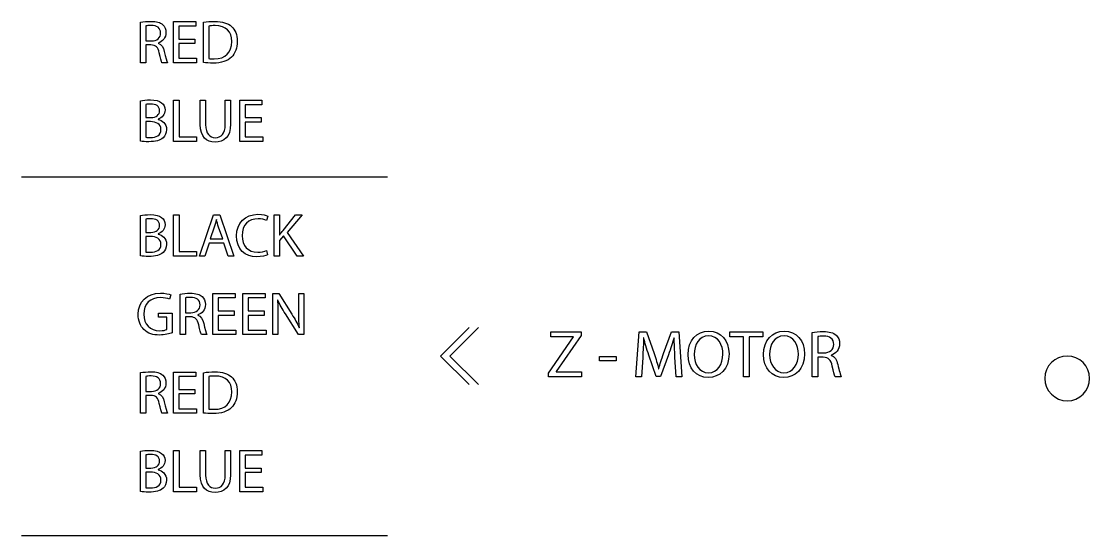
# Model space of a CAD drawing. Header units: millimetres. Extents: x -127 to 1881, y -61 to 1624.
# Drawn here: x 449.2 to 517.4, y 970.4 to 1003.2 of the extents above; entities that cross this region are included whole.
import ezdxf

# ---------------------------------------------------------------- set-up
doc = ezdxf.new("R2010")
doc.units = ezdxf.units.MM
doc.layers.get('0').update_dxf_attribs({"linetype": 'CONTINUOUS', "true_color": 0xffffff})

msp = doc.modelspace()

# ---------------------------------------------------------------- linework, layer by layer
at = {"color": 7, "true_color": 0xffffff}
for points in [[(457.462, 1001.713), (457.143, 1001.713), (457.143, 1000.576), (456.804, 1000.576), (456.804, 1003.165), (456.804, 1003.165)], [(457.143, 1002.927), (457.143, 1001.97), (457.143, 1001.97)], [(460.254, 1001.807), (459.238, 1001.807), (459.238, 1000.86), (460.375, 1000.86), (460.375, 1000.576), (458.895, 1000.576), (458.895, 1003.201), (460.316, 1003.201), (460.316, 1002.916), (459.238, 1002.916), (459.238, 1002.087), (460.254, 1002.087), (460.254, 1001.807), (460.254, 1001.807)], [(460.814, 1000.584), (460.814, 1003.161), (460.814, 1003.161)], [(461.153, 1002.916), (461.153, 1000.841), (461.153, 1000.841)], [(457.143, 1001.97), (457.49, 1001.97)], [(457.93, 1001.837), (457.93, 1001.826)], [(458.514, 1000.576), (458.163, 1000.576)], [(456.804, 995.568), (456.804, 998.145), (456.804, 998.145)], [(458.911, 998.184), (459.253, 998.184), (459.253, 995.844), (460.375, 995.844), (460.375, 995.56), (458.911, 995.56), (458.911, 998.184), (458.911, 998.184)], [(460.608, 996.639), (460.608, 998.184), (460.95, 998.184), (460.95, 998.184)], [(460.95, 998.184), (460.95, 996.627)], [(462.2, 996.627), (462.2, 998.184), (462.543, 998.184), (462.543, 996.65)], [(464.486, 996.79), (463.469, 996.79), (463.469, 995.844), (464.606, 995.844), (464.606, 995.56), (463.127, 995.56), (463.127, 998.184), (464.548, 998.184), (464.548, 997.9), (463.469, 997.9), (463.469, 997.071), (464.486, 997.071), (464.486, 996.79), (464.486, 996.79)], [(457.143, 997.92), (457.143, 997.071), (457.143, 997.071)], [(457.143, 997.071), (457.451, 997.071)], [(457.423, 996.818), (457.143, 996.818), (457.143, 995.817), (457.143, 995.817)], [(457.918, 996.973), (457.918, 996.962)], [(449.193, 993.287), (472.551, 993.287)], [(456.804, 988.244), (456.804, 990.821), (456.804, 990.821)], [(457.143, 990.596), (457.143, 989.747), (457.143, 989.747)], [(458.911, 990.861), (459.253, 990.861), (459.253, 988.52), (460.375, 988.52), (460.375, 988.236), (458.911, 988.236), (458.911, 990.861), (458.911, 990.861)], [(461.176, 989.062), (460.904, 988.236), (460.553, 988.236), (461.449, 990.861), (461.854, 990.861), (462.749, 988.236), (462.387, 988.236), (462.107, 989.062), (461.176, 989.062), (461.176, 989.062)], [(461.643, 990.561), (461.636, 990.561)], [(464.914, 990.787), (464.828, 990.51)], [(465.334, 990.861), (465.673, 990.861), (465.673, 989.595), (465.684, 989.595)], [(465.891, 989.875), (466.693, 990.861), (467.113, 990.861), (466.164, 989.747), (467.187, 988.236), (466.786, 988.236), (465.926, 989.525), (465.673, 989.237), (465.673, 988.236), (465.334, 988.236), (465.334, 990.861), (465.334, 990.861)], [(461.503, 990.086), (461.246, 989.326), (462.041, 989.326), (462.041, 989.326)], [(462.041, 989.326), (461.78, 990.082)], [(457.143, 989.747), (457.451, 989.747)], [(457.423, 989.494), (457.143, 989.494), (457.143, 988.493), (457.143, 988.493)], [(457.918, 989.65), (457.918, 989.638)], [(464.84, 988.59), (464.906, 988.318), (464.906, 988.318)], [(458.728, 985.751), (458.642, 985.475)], [(459.978, 984.358), (459.658, 984.358), (459.658, 983.221), (459.32, 983.221), (459.32, 985.81), (459.32, 985.81)], [(462.769, 984.451), (461.752, 984.451), (461.752, 983.505), (462.889, 983.505), (462.889, 983.221), (461.41, 983.221), (461.41, 985.845), (462.831, 985.845), (462.831, 985.561), (461.752, 985.561), (461.752, 984.731), (462.769, 984.731), (462.769, 984.451), (462.769, 984.451)], [(464.684, 984.451), (463.668, 984.451), (463.668, 983.505), (464.805, 983.505), (464.805, 983.221), (463.325, 983.221), (463.325, 985.845), (464.746, 985.845), (464.746, 985.561), (463.668, 985.561), (463.668, 984.731), (464.684, 984.731), (464.684, 984.451), (464.684, 984.451)], [(465.244, 983.221), (465.244, 985.845), (465.618, 985.845), (466.455, 984.517)], [(466.895, 984.747), (466.895, 985.845), (467.215, 985.845), (467.215, 983.221), (466.872, 983.221), (466.039, 984.552)], [(459.658, 985.572), (459.658, 984.614), (459.658, 984.614)], [(465.552, 985.429), (465.54, 985.424)], [(458.471, 983.544), (458.471, 984.326), (457.942, 984.326), (457.942, 984.599), (458.806, 984.599), (458.806, 983.337), (458.806, 983.337)], [(459.658, 984.614), (460.005, 984.614)], [(460.445, 984.482), (460.445, 984.47)], [(465.564, 984.342), (465.564, 983.221), (465.244, 983.221), (465.244, 983.221)], [(466.923, 983.664), (466.934, 983.668)], [(477.761, 980.032), (475.938, 981.854), (477.761, 983.676)], [(478.363, 980.032), (476.541, 981.854), (478.363, 983.676)], [(461.029, 983.221), (460.678, 983.221)], [(482.84, 980.75), (484.423, 983.072), (484.423, 983.084), (482.976, 983.084), (482.976, 983.394), (484.907, 983.394), (484.907, 983.169), (483.328, 980.856), (483.328, 980.843), (484.929, 980.843), (484.929, 980.533), (482.84, 980.533), (482.84, 980.75), (482.84, 980.75)], [(488.841, 981.76), (488.764, 980.534), (488.412, 980.534), (488.611, 983.395), (489.083, 983.395), (489.571, 982.011)], [(488.904, 983.025), (488.896, 983.025)], [(490.173, 982.011), (490.683, 983.395), (491.154, 983.395), (491.332, 980.534), (490.967, 980.534), (490.899, 981.79), (490.899, 981.79)], [(490.852, 983.025), (490.844, 983.025)], [(495.266, 983.08), (494.396, 983.08), (494.396, 983.394), (496.514, 983.394), (496.514, 983.08), (495.64, 983.08), (495.64, 980.533), (495.266, 980.533), (495.266, 983.08), (495.266, 983.08)], [(500.362, 981.773), (500.014, 981.773), (500.014, 980.533), (499.645, 980.533), (499.645, 983.356), (499.645, 983.356)], [(500.014, 983.097), (500.014, 982.053), (500.014, 982.053)], [(486.089, 981.815), (487.137, 981.815), (487.137, 981.543), (486.089, 981.543), (486.089, 981.815), (486.089, 981.815)], [(490.483, 981.938), (489.978, 980.55), (489.698, 980.55), (489.231, 981.913)], [(492.124, 981.951), (492.124, 981.951)], [(494.348, 981.994), (494.348, 981.994)], [(496.939, 981.951), (496.939, 981.951)], [(499.164, 981.994), (499.164, 981.994)], [(500.014, 982.053), (500.392, 982.053)], [(500.872, 981.909), (500.872, 981.895)], [(515.93, 981.854), (515.93, 981.854)], [(489.859, 981.047), (489.868, 981.047)], [(457.462, 979.341), (457.143, 979.341), (457.143, 978.204), (456.804, 978.204), (456.804, 980.794), (456.804, 980.794)], [(457.143, 980.556), (457.143, 979.598), (457.143, 979.598)], [(460.254, 979.434), (459.238, 979.434), (459.238, 978.488), (460.375, 978.488), (460.375, 978.204), (458.895, 978.204), (458.895, 980.828), (460.316, 980.828), (460.316, 980.544), (459.238, 980.544), (459.238, 979.715), (460.254, 979.715), (460.254, 979.434), (460.254, 979.434)], [(460.814, 978.212), (460.814, 980.789), (460.814, 980.789)], [(461.153, 980.544), (461.153, 978.469), (461.153, 978.469)], [(501.508, 980.533), (501.127, 980.533)], [(457.143, 979.598), (457.49, 979.598)], [(457.93, 979.466), (457.93, 979.454)], [(458.514, 978.205), (458.163, 978.205)], [(456.804, 973.196), (456.804, 975.774), (456.804, 975.774)], [(457.143, 975.548), (457.143, 974.699), (457.143, 974.699)], [(458.911, 975.813), (459.253, 975.813), (459.253, 973.473), (460.375, 973.473), (460.375, 973.188), (458.911, 973.188), (458.911, 975.813), (458.911, 975.813)], [(460.608, 974.267), (460.608, 975.813), (460.95, 975.813), (460.95, 975.813)], [(460.95, 975.813), (460.95, 974.255)], [(462.2, 974.255), (462.2, 975.813), (462.543, 975.813), (462.543, 974.278)], [(464.486, 974.419), (463.469, 974.419), (463.469, 973.473), (464.606, 973.473), (464.606, 973.188), (463.127, 973.188), (463.127, 975.813), (464.548, 975.813), (464.548, 975.528), (463.469, 975.528), (463.469, 974.699), (464.486, 974.699), (464.486, 974.419), (464.486, 974.419)], [(457.143, 974.699), (457.451, 974.699)], [(457.423, 974.446), (457.143, 974.446), (457.143, 973.446), (457.143, 973.446)], [(457.918, 974.601), (457.918, 974.59)], [(449.193, 970.388), (472.551, 970.388)]]:
    msp.add_lwpolyline(points, dxfattribs=at)
for points in [[(456.804, 1003.165), (456.976, 1003.196), (457.225, 1003.219), (457.455, 1003.219)], [(457.478, 1002.955), (457.314, 1002.955), (457.202, 1002.943), (457.143, 1002.927)], [(457.455, 1003.219), (457.817, 1003.219), (458.054, 1003.15), (458.214, 1003.006)], [(458.081, 1002.468), (458.081, 1002.807), (457.836, 1002.955), (457.478, 1002.955)], [(458.214, 1003.006), (458.343, 1002.889), (458.42, 1002.71), (458.42, 1002.503)], [(460.814, 1003.161), (461.021, 1003.196), (461.266, 1003.219), (461.534, 1003.219)], [(461.55, 1002.951), (461.375, 1002.951), (461.242, 1002.936), (461.153, 1002.916)], [(461.534, 1003.219), (462.021, 1003.219), (462.368, 1003.103), (462.598, 1002.893)], [(462.613, 1001.939), (462.617, 1002.558), (462.267, 1002.951), (461.55, 1002.951)], [(462.598, 1002.893), (462.835, 1002.678), (462.971, 1002.375), (462.971, 1001.95)], [(457.49, 1001.97), (457.852, 1001.97), (458.081, 1002.169), (458.081, 1002.468)], [(458.42, 1002.503), (458.42, 1002.161), (458.202, 1001.931), (457.93, 1001.837)], [(457.992, 1001.203), (457.914, 1001.565), (457.77, 1001.701), (457.462, 1001.713)], [(457.93, 1001.826), (458.129, 1001.756), (458.249, 1001.569), (458.311, 1001.296)], [(461.496, 1000.825), (462.224, 1000.825), (462.613, 1001.23), (462.613, 1001.939)], [(462.971, 1001.95), (462.971, 1001.522), (462.835, 1001.172), (462.594, 1000.93)], [(458.163, 1000.576), (458.121, 1000.654), (458.062, 1000.876), (457.992, 1001.203)], [(458.311, 1001.296), (458.397, 1000.93), (458.459, 1000.677), (458.514, 1000.576)], [(461.153, 1000.841), (461.239, 1000.829), (461.363, 1000.825), (461.496, 1000.825)], [(462.594, 1000.93), (462.345, 1000.685), (461.94, 1000.553), (461.429, 1000.553)], [(461.429, 1000.553), (461.184, 1000.553), (460.986, 1000.564), (460.814, 1000.584)], [(456.804, 998.145), (456.952, 998.181), (457.19, 998.204), (457.423, 998.204)], [(457.423, 998.204), (457.762, 998.204), (457.98, 998.145), (458.14, 998.013)], [(458.14, 998.013), (458.276, 997.912), (458.362, 997.756), (458.362, 997.55)], [(457.443, 997.943), (457.287, 997.943), (457.198, 997.931), (457.143, 997.92)], [(458.016, 997.514), (458.016, 997.818), (457.786, 997.943), (457.443, 997.943)], [(457.451, 997.071), (457.805, 997.071), (458.016, 997.261), (458.016, 997.514)], [(458.362, 997.55), (458.362, 997.293), (458.191, 997.071), (457.918, 996.973)], [(458.101, 996.312), (458.101, 996.666), (457.794, 996.818), (457.423, 996.818)], [(457.918, 996.962), (458.167, 996.904), (458.459, 996.697), (458.459, 996.308)], [(461.55, 995.517), (461.013, 995.517), (460.608, 995.821), (460.608, 996.639)], [(460.95, 996.627), (460.95, 996.043), (461.211, 995.794), (461.562, 995.794)], [(462.543, 996.65), (462.543, 995.844), (462.119, 995.517), (461.55, 995.517)], [(461.562, 995.794), (461.947, 995.794), (462.2, 996.051), (462.2, 996.627)], [(457.428, 995.801), (457.778, 995.801), (458.101, 995.93), (458.101, 996.312)], [(458.459, 996.308), (458.459, 996.082), (458.37, 995.907), (458.234, 995.782)], [(457.33, 995.536), (457.096, 995.536), (456.917, 995.552), (456.804, 995.568)], [(457.143, 995.817), (457.213, 995.805), (457.307, 995.801), (457.428, 995.801)], [(458.234, 995.782), (458.054, 995.615), (457.758, 995.536), (457.33, 995.536)], [(456.804, 990.821), (456.952, 990.857), (457.19, 990.88), (457.423, 990.88)], [(457.443, 990.619), (457.287, 990.619), (457.198, 990.608), (457.143, 990.596)], [(457.423, 990.88), (457.762, 990.88), (457.98, 990.821), (458.14, 990.689)], [(458.016, 990.191), (458.016, 990.494), (457.786, 990.619), (457.443, 990.619)], [(458.14, 990.689), (458.276, 990.588), (458.362, 990.432), (458.362, 990.226)], [(461.636, 990.561), (461.597, 990.409), (461.558, 990.245), (461.503, 990.086)], [(461.78, 990.082), (461.721, 990.253), (461.682, 990.409), (461.643, 990.561)], [(462.92, 989.525), (462.92, 990.35), (463.477, 990.903), (464.291, 990.903)], [(464.303, 990.619), (463.687, 990.619), (463.278, 990.226), (463.278, 989.537)], [(464.291, 990.903), (464.614, 990.903), (464.824, 990.833), (464.914, 990.787)], [(464.828, 990.51), (464.704, 990.572), (464.521, 990.619), (464.303, 990.619)], [(457.451, 989.747), (457.805, 989.747), (458.016, 989.938), (458.016, 990.191)], [(458.362, 990.226), (458.362, 989.969), (458.191, 989.747), (457.918, 989.65)], [(465.684, 989.595), (465.754, 989.696), (465.824, 989.79), (465.891, 989.875)], [(458.101, 988.988), (458.101, 989.342), (457.794, 989.494), (457.423, 989.494)], [(457.918, 989.638), (458.167, 989.58), (458.459, 989.373), (458.459, 988.984)], [(464.213, 988.193), (463.473, 988.193), (462.92, 988.661), (462.92, 989.525)], [(463.278, 989.537), (463.278, 988.89), (463.648, 988.482), (464.283, 988.482)], [(457.143, 988.493), (457.213, 988.482), (457.307, 988.477), (457.428, 988.477)], [(458.234, 988.458), (458.054, 988.291), (457.758, 988.213), (457.33, 988.213)], [(457.428, 988.477), (457.778, 988.477), (458.101, 988.606), (458.101, 988.988)], [(458.459, 988.984), (458.459, 988.758), (458.37, 988.583), (458.234, 988.458)], [(464.283, 988.482), (464.493, 988.482), (464.704, 988.525), (464.84, 988.59)], [(457.33, 988.213), (457.096, 988.213), (456.917, 988.228), (456.804, 988.244)], [(464.906, 988.318), (464.785, 988.256), (464.532, 988.193), (464.213, 988.193)], [(456.649, 984.517), (456.649, 985.3), (457.19, 985.872), (458.07, 985.872)], [(458.07, 985.872), (458.374, 985.872), (458.615, 985.805), (458.728, 985.751)], [(459.32, 985.81), (459.491, 985.841), (459.74, 985.864), (459.97, 985.864)], [(459.97, 985.864), (460.332, 985.864), (460.569, 985.794), (460.729, 985.65)], [(458.062, 985.587), (457.423, 985.587), (457.007, 985.19), (457.007, 984.533)], [(458.642, 985.475), (458.502, 985.541), (458.327, 985.587), (458.062, 985.587)], [(459.993, 985.599), (459.83, 985.599), (459.717, 985.587), (459.658, 985.572)], [(460.597, 985.112), (460.597, 985.451), (460.352, 985.599), (459.993, 985.599)], [(460.005, 984.614), (460.367, 984.614), (460.597, 984.813), (460.597, 985.112)], [(460.935, 985.148), (460.935, 984.805), (460.718, 984.575), (460.445, 984.482)], [(460.729, 985.65), (460.857, 985.533), (460.935, 985.354), (460.935, 985.148)], [(465.54, 985.424), (465.56, 985.094), (465.564, 984.778), (465.564, 984.342)], [(466.039, 984.552), (465.856, 984.845), (465.68, 985.144), (465.552, 985.429)], [(457.015, 983.54), (456.789, 983.758), (456.649, 984.108), (456.649, 984.517)], [(457.007, 984.533), (457.007, 983.867), (457.404, 983.473), (458.019, 983.473)], [(460.507, 983.847), (460.429, 984.209), (460.285, 984.346), (459.978, 984.358)], [(460.445, 984.47), (460.643, 984.4), (460.764, 984.213), (460.826, 983.941)], [(466.455, 984.517), (466.646, 984.209), (466.802, 983.933), (466.923, 983.664)], [(466.934, 983.668), (466.903, 984.019), (466.895, 984.338), (466.895, 984.747)], [(460.678, 983.221), (460.635, 983.298), (460.577, 983.52), (460.507, 983.847)], [(460.826, 983.941), (460.912, 983.575), (460.974, 983.322), (461.029, 983.221)], [(457.996, 983.193), (457.599, 983.193), (457.272, 983.294), (457.015, 983.54)], [(458.806, 983.337), (458.654, 983.279), (458.35, 983.193), (457.996, 983.193)], [(458.019, 983.473), (458.241, 983.473), (458.393, 983.504), (458.471, 983.544)], [(488.896, 983.025), (488.887, 982.668), (488.866, 982.193), (488.841, 981.76)], [(489.231, 981.913), (489.095, 982.32), (488.985, 982.686), (488.904, 983.025)], [(490.844, 983.025), (490.742, 982.694), (490.627, 982.333), (490.483, 981.938)], [(490.899, 981.79), (490.878, 982.189), (490.852, 982.673), (490.852, 983.025)], [(491.733, 981.942), (491.733, 982.851), (492.293, 983.445), (493.058, 983.445)], [(493.044, 983.144), (492.429, 983.144), (492.124, 982.575), (492.124, 981.951)], [(493.958, 981.977), (493.958, 982.55), (493.66, 983.144), (493.044, 983.144)], [(493.058, 983.445), (493.843, 983.445), (494.348, 982.846), (494.348, 981.994)], [(496.549, 981.942), (496.549, 982.851), (497.109, 983.445), (497.873, 983.445)], [(497.86, 983.144), (497.245, 983.144), (496.939, 982.575), (496.939, 981.951)], [(498.773, 981.977), (498.773, 982.55), (498.476, 983.144), (497.86, 983.144)], [(497.873, 983.445), (498.659, 983.445), (499.164, 982.846), (499.164, 981.994)], [(499.645, 983.356), (499.832, 983.39), (500.104, 983.415), (500.354, 983.415)], [(500.379, 983.127), (500.201, 983.127), (500.078, 983.114), (500.014, 983.097)], [(500.354, 983.415), (500.749, 983.415), (501.007, 983.339), (501.182, 983.182)], [(501.037, 982.596), (501.037, 982.965), (500.77, 983.127), (500.379, 983.127)], [(501.182, 983.182), (501.321, 983.055), (501.407, 982.859), (501.407, 982.634)], [(500.392, 982.053), (500.787, 982.053), (501.037, 982.269), (501.037, 982.596)], [(501.407, 982.634), (501.407, 982.261), (501.169, 982.011), (500.872, 981.909)], [(489.571, 982.011), (489.689, 981.659), (489.783, 981.344), (489.859, 981.047)], [(489.868, 981.047), (489.944, 981.336), (490.046, 981.65), (490.173, 982.011)], [(493.019, 980.487), (492.26, 980.487), (491.733, 981.077), (491.733, 981.942)], [(492.124, 981.951), (492.124, 981.335), (492.455, 980.788), (493.041, 980.788)], [(494.348, 981.994), (494.348, 981.013), (493.749, 980.487), (493.019, 980.487)], [(493.041, 980.788), (493.626, 980.788), (493.958, 981.327), (493.958, 981.977)], [(497.835, 980.487), (497.075, 980.487), (496.549, 981.077), (496.549, 981.942)], [(496.939, 981.951), (496.939, 981.335), (497.27, 980.788), (497.856, 980.788)], [(499.164, 981.994), (499.164, 981.013), (498.565, 980.487), (497.835, 980.487)], [(497.856, 980.788), (498.442, 980.788), (498.773, 981.327), (498.773, 981.977)], [(500.939, 981.217), (500.855, 981.611), (500.697, 981.76), (500.362, 981.773)], [(500.872, 981.895), (501.088, 981.819), (501.22, 981.616), (501.287, 981.319)], [(515.93, 981.854), (515.14, 981.854), (514.5, 981.214), (514.5, 980.425)], [(517.359, 980.425), (517.359, 981.214), (516.719, 981.854), (515.93, 981.854)], [(501.127, 980.533), (501.08, 980.618), (501.016, 980.86), (500.939, 981.217)], [(501.287, 981.319), (501.381, 980.92), (501.449, 980.643), (501.508, 980.533)], [(456.804, 980.794), (456.976, 980.825), (457.225, 980.848), (457.455, 980.848)], [(457.478, 980.583), (457.314, 980.583), (457.202, 980.572), (457.143, 980.556)], [(457.455, 980.848), (457.817, 980.848), (458.054, 980.778), (458.214, 980.634)], [(458.081, 980.097), (458.081, 980.436), (457.836, 980.583), (457.478, 980.583)], [(458.214, 980.634), (458.343, 980.517), (458.42, 980.338), (458.42, 980.132)], [(460.814, 980.789), (461.021, 980.825), (461.266, 980.848), (461.534, 980.848)], [(461.55, 980.579), (461.375, 980.579), (461.242, 980.564), (461.153, 980.544)], [(461.534, 980.848), (462.021, 980.848), (462.368, 980.731), (462.598, 980.521)], [(462.613, 979.567), (462.617, 980.186), (462.267, 980.579), (461.55, 980.579)], [(462.598, 980.521), (462.835, 980.307), (462.971, 980.003), (462.971, 979.579)], [(514.5, 980.425), (514.5, 979.636), (515.14, 978.996), (515.93, 978.996)], [(515.93, 978.996), (516.719, 978.996), (517.359, 979.636), (517.359, 980.425)], [(457.49, 979.598), (457.852, 979.598), (458.081, 979.797), (458.081, 980.097)], [(458.42, 980.132), (458.42, 979.789), (458.202, 979.559), (457.93, 979.466)], [(461.496, 978.453), (462.224, 978.453), (462.613, 978.858), (462.613, 979.567)], [(462.971, 979.579), (462.971, 979.151), (462.835, 978.8), (462.594, 978.559)], [(457.992, 978.831), (457.914, 979.193), (457.77, 979.33), (457.462, 979.341)], [(457.93, 979.454), (458.129, 979.384), (458.249, 979.197), (458.311, 978.925)], [(458.311, 978.925), (458.397, 978.559), (458.459, 978.306), (458.514, 978.205)], [(458.163, 978.205), (458.121, 978.282), (458.062, 978.504), (457.992, 978.831)], [(461.429, 978.181), (461.184, 978.181), (460.986, 978.193), (460.814, 978.212)], [(461.153, 978.469), (461.239, 978.457), (461.363, 978.453), (461.496, 978.453)], [(462.594, 978.559), (462.345, 978.313), (461.94, 978.181), (461.429, 978.181)], [(456.804, 975.774), (456.952, 975.809), (457.19, 975.832), (457.423, 975.832)], [(457.443, 975.571), (457.287, 975.571), (457.198, 975.559), (457.143, 975.548)], [(457.423, 975.832), (457.762, 975.832), (457.98, 975.774), (458.14, 975.641)], [(458.016, 975.143), (458.016, 975.447), (457.786, 975.571), (457.443, 975.571)], [(458.14, 975.641), (458.276, 975.54), (458.362, 975.384), (458.362, 975.178)], [(457.451, 974.699), (457.805, 974.699), (458.016, 974.89), (458.016, 975.143)], [(458.362, 975.178), (458.362, 974.921), (458.191, 974.699), (457.918, 974.601)], [(458.101, 973.94), (458.101, 974.294), (457.794, 974.446), (457.423, 974.446)], [(457.918, 974.59), (458.167, 974.532), (458.459, 974.325), (458.459, 973.936)], [(461.55, 973.145), (461.013, 973.145), (460.608, 973.449), (460.608, 974.267)], [(460.95, 974.255), (460.95, 973.671), (461.211, 973.422), (461.562, 973.422)], [(462.543, 974.278), (462.543, 973.473), (462.119, 973.145), (461.55, 973.145)], [(461.562, 973.422), (461.947, 973.422), (462.2, 973.679), (462.2, 974.255)], [(457.143, 973.446), (457.213, 973.434), (457.307, 973.43), (457.428, 973.43)], [(458.234, 973.41), (458.054, 973.243), (457.758, 973.165), (457.33, 973.165)], [(457.428, 973.43), (457.778, 973.43), (458.101, 973.558), (458.101, 973.94)], [(458.459, 973.936), (458.459, 973.71), (458.37, 973.535), (458.234, 973.41)], [(457.33, 973.165), (457.096, 973.165), (456.917, 973.181), (456.804, 973.196)]]:
    msp.add_open_spline(points, degree=3, dxfattribs=at)

doc.saveas('drawing.dxf')
